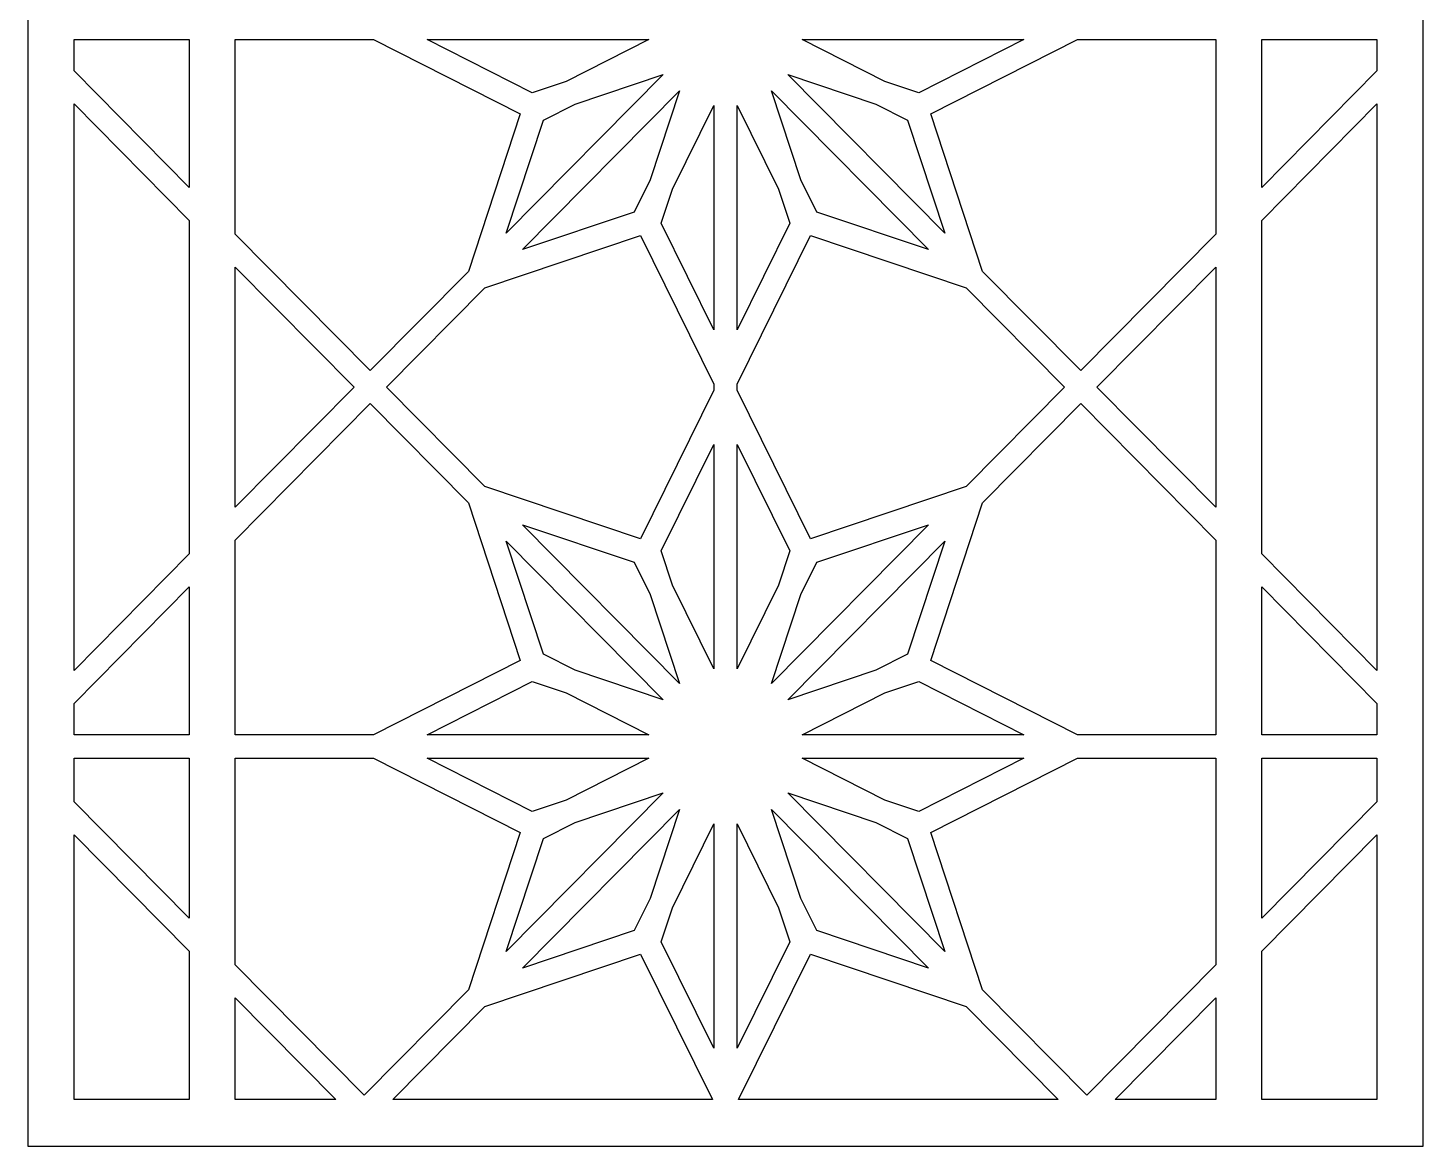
# Model space of a CAD drawing. Header units: centimetres. Extents: x -0.83 to 0.83, y -4.33 to 4.33.
# Drawn here: x -0.832 to 0.832, y -4.331 to -2.998 of the extents above; entities that cross this region are included whole.
import ezdxf

# ---------------------------------------------------------------- set-up
doc = ezdxf.new("R2010")
doc.units = ezdxf.units.CM
doc.header["$MEASUREMENT"] = 0
doc.layers.add('Layer 1', color=7, linetype='Continuous')

msp = doc.modelspace()

# ---------------------------------------------------------------- linework, layer by layer
at = {"layer": 'Layer 1', "color": 242}
for points, knots in [([(0.63958, -4.33143), (0.63958, -4.33143), (0.58457, -4.33143), (0.58457, -4.33143), (0.58457, -4.33143), (0.58457, -4.33143), (0.49069, -4.33143), (0.49069, -4.33143), (0.49069, -4.33143), (0.49069, -4.33143), (0.4518, -4.33143), (0.4518, -4.33143), (0.4518, -4.33143), (0.4518, -4.33143), (0.40987, -4.33143), (0.40987, -4.33143), (0.40987, -4.33143), (0.40987, -4.33143), (0.37097, -4.33143), (0.37097, -4.33143), (0.37097, -4.33143), (0.37097, -4.33143), (0.01375, -4.33143), (0.01375, -4.33143), (0.01375, -4.33143), (0.01375, -4.33143), (-0.01375, -4.33143), (-0.01375, -4.33143), (-0.01375, -4.33143), (-0.01375, -4.33143), (-0.37098, -4.33143), (-0.37098, -4.33143), (-0.37098, -4.33143), (-0.37098, -4.33143), (-0.40987, -4.33143), (-0.40987, -4.33143), (-0.40987, -4.33143), (-0.40987, -4.33143), (-0.4518, -4.33143), (-0.4518, -4.33143), (-0.4518, -4.33143), (-0.4518, -4.33143), (-0.4907, -4.33143), (-0.4907, -4.33143), (-0.4907, -4.33143), (-0.4907, -4.33143), (-0.58458, -4.33143), (-0.58458, -4.33143), (-0.58458, -4.33143), (-0.58458, -4.33143), (-0.63958, -4.33143), (-0.63958, -4.33143), (-0.63958, -4.33143), (-0.63958, -4.33143), (-0.83194, -4.33143), (-0.83194, -4.33143), (-0.83194, -4.33143), (-0.83194, -4.33143), (-0.83194, -3.90463), (-0.83194, -3.90463), (-0.83194, -3.90463), (-0.83194, -3.90463), (-0.83194, -3.8688), (-0.83194, -3.8688), (-0.83194, -3.8688), (-0.83194, -3.8688), (-0.83194, -3.8653), (-0.83194, -3.8653), (-0.83194, -3.8653), (-0.83194, -3.8653), (-0.83194, -3.85918), (-0.83194, -3.85918), (-0.83194, -3.85918), (-0.83194, -3.85918), (-0.83194, -3.84099), (-0.83194, -3.84099), (-0.83194, -3.84099), (-0.83194, -3.84099), (-0.83194, -3.81985), (-0.83194, -3.81985), (-0.83194, -3.81985), (-0.83194, -3.81985), (-0.83194, -3.03331), (-0.83194, -3.03331), (-0.83194, -3.03331), (-0.83194, -3.03331), (-0.83194, -3.01216), (-0.83194, -3.01216), (-0.83194, -3.01216), (-0.83194, -3.01216), (-0.83194, -3.00253), (-0.83194, -3.00253), (-0.83194, -3.00253), (-0.83194, -3.00253), (-0.83194, -2.99398), (-0.83194, -2.99398), (-0.83194, -2.99398), (-0.83194, -2.99398), (-0.83194, -2.98435), (-0.83194, -2.98435), (-0.83194, -2.98435), (-0.83194, -2.98435), (-0.83194, -2.9632), (-0.83194, -2.9632), (-0.83194, -2.9632), (-0.83194, -2.9632), (-0.83194, -2.17666), (-0.83194, -2.17666), (-0.83194, -2.17666), (-0.83194, -2.17666), (-0.83194, -2.15551), (-0.83194, -2.15551), (-0.83194, -2.15551), (-0.83194, -2.15551), (-0.83194, -2.14589), (-0.83194, -2.14589), (-0.83194, -2.14589), (-0.83194, -2.14589), (-0.83194, -2.13733), (-0.83194, -2.13733), (-0.83194, -2.13733), (-0.83194, -2.13733), (-0.83194, -2.1277), (-0.83194, -2.1277), (-0.83194, -2.1277), (-0.83194, -2.1277), (-0.83194, -2.10656), (-0.83194, -2.10656), (-0.83194, -2.10656), (-0.83194, -2.10656), (-0.83194, -1.32002), (-0.83194, -1.32002), (-0.83194, -1.32002), (-0.83194, -1.32002), (-0.83194, -1.29887), (-0.83194, -1.29887), (-0.83194, -1.29887), (-0.83194, -1.29887), (-0.83194, -1.28924), (-0.83194, -1.28924), (-0.83194, -1.28924), (-0.83194, -1.28924), (-0.83194, -1.28069), (-0.83194, -1.28069), (-0.83194, -1.28069), (-0.83194, -1.28069), (-0.83194, -1.27106), (-0.83194, -1.27106), (-0.83194, -1.27106), (-0.83194, -1.27106), (-0.83194, -1.24991), (-0.83194, -1.24991), (-0.83194, -1.24991), (-0.83194, -1.24991), (-0.83194, -0.46337), (-0.83194, -0.46337), (-0.83194, -0.46337), (-0.83194, -0.46337), (-0.83194, -0.44222), (-0.83194, -0.44222), (-0.83194, -0.44222), (-0.83194, -0.44222), (-0.83194, -0.4326), (-0.83194, -0.4326), (-0.83194, -0.4326), (-0.83194, -0.4326), (-0.83194, -0.42405), (-0.83194, -0.42405), (-0.83194, -0.42405), (-0.83194, -0.42405), (-0.83194, -0.41441), (-0.83194, -0.41441), (-0.83194, -0.41441), (-0.83194, -0.41441), (-0.83194, -0.39327), (-0.83194, -0.39327), (-0.83194, -0.39327), (-0.83194, -0.39327), (-0.83194, 0.39327), (-0.83194, 0.39327), (-0.83194, 0.39327), (-0.83194, 0.39327), (-0.83194, 0.41442), (-0.83194, 0.41442), (-0.83194, 0.41442), (-0.83194, 0.41442), (-0.83194, 0.42405), (-0.83194, 0.42405), (-0.83194, 0.42405), (-0.83194, 0.42405), (-0.83194, 0.4326), (-0.83194, 0.4326), (-0.83194, 0.4326), (-0.83194, 0.4326), (-0.83194, 0.44223), (-0.83194, 0.44223), (-0.83194, 0.44223), (-0.83194, 0.44223), (-0.83194, 0.46338), (-0.83194, 0.46338), (-0.83194, 0.46338), (-0.83194, 0.46338), (-0.83194, 1.24992), (-0.83194, 1.24992), (-0.83194, 1.24992), (-0.83194, 1.24992), (-0.83194, 1.27107), (-0.83194, 1.27107), (-0.83194, 1.27107), (-0.83194, 1.27107), (-0.83194, 1.2807), (-0.83194, 1.2807), (-0.83194, 1.2807), (-0.83194, 1.2807), (-0.83194, 1.28924), (-0.83194, 1.28924), (-0.83194, 1.28924), (-0.83194, 1.28924), (-0.83194, 1.29888), (-0.83194, 1.29888), (-0.83194, 1.29888), (-0.83194, 1.29888), (-0.83194, 1.32002), (-0.83194, 1.32002), (-0.83194, 1.32002), (-0.83194, 1.32002), (-0.83194, 2.10656), (-0.83194, 2.10656), (-0.83194, 2.10656), (-0.83194, 2.10656), (-0.83194, 2.12771), (-0.83194, 2.12771), (-0.83194, 2.12771), (-0.83194, 2.12771), (-0.83194, 2.13734), (-0.83194, 2.13734), (-0.83194, 2.13734), (-0.83194, 2.13734), (-0.83194, 2.14589), (-0.83194, 2.14589), (-0.83194, 2.14589), (-0.83194, 2.14589), (-0.83194, 2.15552), (-0.83194, 2.15552), (-0.83194, 2.15552), (-0.83194, 2.15552), (-0.83194, 2.17667), (-0.83194, 2.17667), (-0.83194, 2.17667), (-0.83194, 2.17667), (-0.83194, 2.96321), (-0.83194, 2.96321), (-0.83194, 2.96321), (-0.83194, 2.96321), (-0.83194, 2.98436), (-0.83194, 2.98436), (-0.83194, 2.98436), (-0.83194, 2.98436), (-0.83194, 2.99399), (-0.83194, 2.99399), (-0.83194, 2.99399), (-0.83194, 2.99399), (-0.83194, 3.00254), (-0.83194, 3.00254), (-0.83194, 3.00254), (-0.83194, 3.00254), (-0.83194, 3.01217), (-0.83194, 3.01217), (-0.83194, 3.01217), (-0.83194, 3.01217), (-0.83194, 3.03331), (-0.83194, 3.03331), (-0.83194, 3.03331), (-0.83194, 3.03331), (-0.83194, 3.81985), (-0.83194, 3.81985), (-0.83194, 3.81985), (-0.83194, 3.81985), (-0.83194, 3.841), (-0.83194, 3.841), (-0.83194, 3.841), (-0.83194, 3.841), (-0.83194, 3.84982), (-0.83194, 3.84982), (-0.83194, 3.84982), (-0.83194, 3.84982), (-0.83194, 3.85918), (-0.83194, 3.85918), (-0.83194, 3.85918), (-0.83194, 3.85918), (-0.83194, 3.86881), (-0.83194, 3.86881), (-0.83194, 3.86881), (-0.83194, 3.86881), (-0.83194, 3.88915), (-0.83194, 3.88915), (-0.83194, 3.88915), (-0.83194, 3.88915), (-0.83194, 4.33143), (-0.83194, 4.33143), (-0.83194, 4.33143), (-0.83194, 4.33143), (-0.63958, 4.33143), (-0.63958, 4.33143), (-0.63958, 4.33143), (-0.63958, 4.33143), (-0.58458, 4.33143), (-0.58458, 4.33143), (-0.58458, 4.33143), (-0.58458, 4.33143), (-0.4907, 4.33143), (-0.4907, 4.33143), (-0.4907, 4.33143), (-0.4907, 4.33143), (-0.4518, 4.33143), (-0.4518, 4.33143), (-0.4518, 4.33143), (-0.4518, 4.33143), (-0.39455, 4.33143), (-0.39455, 4.33143), (-0.39455, 4.33143), (-0.39455, 4.33143), (-0.35566, 4.33143), (-0.35566, 4.33143), (-0.35566, 4.33143), (-0.35566, 4.33143), (-0.01375, 4.33143), (-0.01375, 4.33143), (-0.01375, 4.33143), (-0.01375, 4.33143), (0.01375, 4.33143), (0.01375, 4.33143), (0.01375, 4.33143), (0.01375, 4.33143), (0.35566, 4.33143), (0.35566, 4.33143), (0.35566, 4.33143), (0.35566, 4.33143), (0.39455, 4.33143), (0.39455, 4.33143), (0.39455, 4.33143), (0.39455, 4.33143), (0.4518, 4.33143), (0.4518, 4.33143), (0.4518, 4.33143), (0.4518, 4.33143), (0.49069, 4.33143), (0.49069, 4.33143), (0.49069, 4.33143), (0.49069, 4.33143), (0.58457, 4.33143), (0.58457, 4.33143), (0.58457, 4.33143), (0.58457, 4.33143), (0.63958, 4.33143), (0.63958, 4.33143), (0.63958, 4.33143), (0.63958, 4.33143), (0.83194, 4.33143), (0.83194, 4.33143), (0.83194, 4.33143), (0.83194, 4.33143), (0.83194, 3.88915), (0.83194, 3.88915), (0.83194, 3.88915), (0.83194, 3.88915), (0.83194, 3.86881), (0.83194, 3.86881), (0.83194, 3.86881), (0.83194, 3.86881), (0.83194, 3.85918), (0.83194, 3.85918), (0.83194, 3.85918), (0.83194, 3.85918), (0.83194, 3.84982), (0.83194, 3.84982), (0.83194, 3.84982), (0.83194, 3.84982), (0.83194, 3.841), (0.83194, 3.841), (0.83194, 3.841), (0.83194, 3.841), (0.83194, 3.81985), (0.83194, 3.81985), (0.83194, 3.81985), (0.83194, 3.81985), (0.83194, 3.03331), (0.83194, 3.03331), (0.83194, 3.03331), (0.83194, 3.03331), (0.83194, 3.01217), (0.83194, 3.01217), (0.83194, 3.01217), (0.83194, 3.01217), (0.83194, 3.00254), (0.83194, 3.00254), (0.83194, 3.00254), (0.83194, 3.00254), (0.83194, 2.99398), (0.83194, 2.99398), (0.83194, 2.99398), (0.83194, 2.99398), (0.83194, 2.98436), (0.83194, 2.98436), (0.83194, 2.98436), (0.83194, 2.98436), (0.83194, 2.96321), (0.83194, 2.96321), (0.83194, 2.96321), (0.83194, 2.96321), (0.83194, 2.17667), (0.83194, 2.17667), (0.83194, 2.17667), (0.83194, 2.17667), (0.83194, 2.15552), (0.83194, 2.15552), (0.83194, 2.15552), (0.83194, 2.15552), (0.83194, 2.14589), (0.83194, 2.14589), (0.83194, 2.14589), (0.83194, 2.14589), (0.83194, 2.13734), (0.83194, 2.13734), (0.83194, 2.13734), (0.83194, 2.13734), (0.83194, 2.12771), (0.83194, 2.12771), (0.83194, 2.12771), (0.83194, 2.12771), (0.83194, 2.10656), (0.83194, 2.10656), (0.83194, 2.10656), (0.83194, 2.10656), (0.83194, 1.32002), (0.83194, 1.32002), (0.83194, 1.32002), (0.83194, 1.32002), (0.83194, 1.29888), (0.83194, 1.29888), (0.83194, 1.29888), (0.83194, 1.29888), (0.83194, 1.28924), (0.83194, 1.28924), (0.83194, 1.28924), (0.83194, 1.28924), (0.83194, 1.2807), (0.83194, 1.2807), (0.83194, 1.2807), (0.83194, 1.2807), (0.83194, 1.27107), (0.83194, 1.27107), (0.83194, 1.27107), (0.83194, 1.27107), (0.83194, 1.24992), (0.83194, 1.24992), (0.83194, 1.24992), (0.83194, 1.24992), (0.83194, 0.46338), (0.83194, 0.46338), (0.83194, 0.46338), (0.83194, 0.46338), (0.83194, 0.44223), (0.83194, 0.44223), (0.83194, 0.44223), (0.83194, 0.44223), (0.83194, 0.4326), (0.83194, 0.4326), (0.83194, 0.4326), (0.83194, 0.4326), (0.83194, 0.42405), (0.83194, 0.42405), (0.83194, 0.42405), (0.83194, 0.42405), (0.83194, 0.41442), (0.83194, 0.41442), (0.83194, 0.41442), (0.83194, 0.41442), (0.83194, 0.39327), (0.83194, 0.39327), (0.83194, 0.39327), (0.83194, 0.39327), (0.83194, -0.39326), (0.83194, -0.39326), (0.83194, -0.39326), (0.83194, -0.39326), (0.83194, -0.41441), (0.83194, -0.41441), (0.83194, -0.41441), (0.83194, -0.41441), (0.83194, -0.42405), (0.83194, -0.42405), (0.83194, -0.42405), (0.83194, -0.42405), (0.83194, -0.4326), (0.83194, -0.4326), (0.83194, -0.4326), (0.83194, -0.4326), (0.83194, -0.44222), (0.83194, -0.44222), (0.83194, -0.44222), (0.83194, -0.44222), (0.83194, -0.46337), (0.83194, -0.46337), (0.83194, -0.46337), (0.83194, -0.46337), (0.83194, -1.24991), (0.83194, -1.24991), (0.83194, -1.24991), (0.83194, -1.24991), (0.83194, -1.27106), (0.83194, -1.27106), (0.83194, -1.27106), (0.83194, -1.27106), (0.83194, -1.28069), (0.83194, -1.28069), (0.83194, -1.28069), (0.83194, -1.28069), (0.83194, -1.28924), (0.83194, -1.28924), (0.83194, -1.28924), (0.83194, -1.28924), (0.83194, -1.29887), (0.83194, -1.29887), (0.83194, -1.29887), (0.83194, -1.29887), (0.83194, -1.32002), (0.83194, -1.32002), (0.83194, -1.32002), (0.83194, -1.32002), (0.83194, -2.10656), (0.83194, -2.10656), (0.83194, -2.10656), (0.83194, -2.10656), (0.83194, -2.1277), (0.83194, -2.1277), (0.83194, -2.1277), (0.83194, -2.1277), (0.83194, -2.13734), (0.83194, -2.13734), (0.83194, -2.13734), (0.83194, -2.13734), (0.83194, -2.14589), (0.83194, -2.14589), (0.83194, -2.14589), (0.83194, -2.14589), (0.83194, -2.15551), (0.83194, -2.15551), (0.83194, -2.15551), (0.83194, -2.15551), (0.83194, -2.17666), (0.83194, -2.17666), (0.83194, -2.17666), (0.83194, -2.17666), (0.83194, -2.9632), (0.83194, -2.9632), (0.83194, -2.9632), (0.83194, -2.9632), (0.83194, -2.98435), (0.83194, -2.98435), (0.83194, -2.98435), (0.83194, -2.98435), (0.83194, -2.99398), (0.83194, -2.99398), (0.83194, -2.99398), (0.83194, -2.99398), (0.83194, -3.00253), (0.83194, -3.00253), (0.83194, -3.00253), (0.83194, -3.00253), (0.83194, -3.01216), (0.83194, -3.01216), (0.83194, -3.01216), (0.83194, -3.01216), (0.83194, -3.03331), (0.83194, -3.03331), (0.83194, -3.03331), (0.83194, -3.03331), (0.83194, -3.81985), (0.83194, -3.81985), (0.83194, -3.81985), (0.83194, -3.81985), (0.83194, -3.84099), (0.83194, -3.84099), (0.83194, -3.84099), (0.83194, -3.84099), (0.83194, -3.85918), (0.83194, -3.85918), (0.83194, -3.85918), (0.83194, -3.85918), (0.83194, -3.8653), (0.83194, -3.8653), (0.83194, -3.8653), (0.83194, -3.8653), (0.83194, -3.8688), (0.83194, -3.8688), (0.83194, -3.8688), (0.83194, -3.8688), (0.83194, -3.90463), (0.83194, -3.90463), (0.83194, -3.90463), (0.83194, -3.90463), (0.83194, -4.33143), (0.83194, -4.33143), (0.83194, -4.33143), (0.83194, -4.33143), (0.63958, -4.33143), (0.63958, -4.33143)], [0, 0, 0, 0, 0.0065359, 0.0065359, 0.0065359, 0.0065359, 0.0130719, 0.0130719, 0.0130719, 0.0130719, 0.0196078, 0.0196078, 0.0196078, 0.0196078, 0.0261438, 0.0261438, 0.0261438, 0.0261438, 0.0326797, 0.0326797, 0.0326797, 0.0326797, 0.0392157, 0.0392157, 0.0392157, 0.0392157, 0.0457516, 0.0457516, 0.0457516, 0.0457516, 0.0522876, 0.0522876, 0.0522876, 0.0522876, 0.0588235, 0.0588235, 0.0588235, 0.0588235, 0.0653595, 0.0653595, 0.0653595, 0.0653595, 0.0718954, 0.0718954, 0.0718954, 0.0718954, 0.0784314, 0.0784314, 0.0784314, 0.0784314, 0.0849673, 0.0849673, 0.0849673, 0.0849673, 0.0915033, 0.0915033, 0.0915033, 0.0915033, 0.0980392, 0.0980392, 0.0980392, 0.0980392, 0.1045752, 0.1045752, 0.1045752, 0.1045752, 0.1111111, 0.1111111, 0.1111111, 0.1111111, 0.1176471, 0.1176471, 0.1176471, 0.1176471, 0.124183, 0.124183, 0.124183, 0.124183, 0.130719, 0.130719, 0.130719, 0.130719, 0.1372549, 0.1372549, 0.1372549, 0.1372549, 0.1437908, 0.1437908, 0.1437908, 0.1437908, 0.1503268, 0.1503268, 0.1503268, 0.1503268, 0.1568627, 0.1568627, 0.1568627, 0.1568627, 0.1633987, 0.1633987, 0.1633987, 0.1633987, 0.1699346, 0.1699346, 0.1699346, 0.1699346, 0.1764706, 0.1764706, 0.1764706, 0.1764706, 0.1830065, 0.1830065, 0.1830065, 0.1830065, 0.1895425, 0.1895425, 0.1895425, 0.1895425, 0.1960784, 0.1960784, 0.1960784, 0.1960784, 0.2026144, 0.2026144, 0.2026144, 0.2026144, 0.2091503, 0.2091503, 0.2091503, 0.2091503, 0.2156863, 0.2156863, 0.2156863, 0.2156863, 0.2222222, 0.2222222, 0.2222222, 0.2222222, 0.2287582, 0.2287582, 0.2287582, 0.2287582, 0.2352941, 0.2352941, 0.2352941, 0.2352941, 0.2418301, 0.2418301, 0.2418301, 0.2418301, 0.248366, 0.248366, 0.248366, 0.248366, 0.254902, 0.254902, 0.254902, 0.254902, 0.2614379, 0.2614379, 0.2614379, 0.2614379, 0.2679739, 0.2679739, 0.2679739, 0.2679739, 0.2745098, 0.2745098, 0.2745098, 0.2745098, 0.2810458, 0.2810458, 0.2810458, 0.2810458, 0.2875817, 0.2875817, 0.2875817, 0.2875817, 0.2941176, 0.2941176, 0.2941176, 0.2941176, 0.3006536, 0.3006536, 0.3006536, 0.3006536, 0.3071895, 0.3071895, 0.3071895, 0.3071895, 0.3137255, 0.3137255, 0.3137255, 0.3137255, 0.3202614, 0.3202614, 0.3202614, 0.3202614, 0.3267974, 0.3267974, 0.3267974, 0.3267974, 0.3333333, 0.3333333, 0.3333333, 0.3333333, 0.3398693, 0.3398693, 0.3398693, 0.3398693, 0.3464052, 0.3464052, 0.3464052, 0.3464052, 0.3529412, 0.3529412, 0.3529412, 0.3529412, 0.3594771, 0.3594771, 0.3594771, 0.3594771, 0.3660131, 0.3660131, 0.3660131, 0.3660131, 0.372549, 0.372549, 0.372549, 0.372549, 0.379085, 0.379085, 0.379085, 0.379085, 0.3856209, 0.3856209, 0.3856209, 0.3856209, 0.3921569, 0.3921569, 0.3921569, 0.3921569, 0.3986928, 0.3986928, 0.3986928, 0.3986928, 0.4052288, 0.4052288, 0.4052288, 0.4052288, 0.4117647, 0.4117647, 0.4117647, 0.4117647, 0.4183007, 0.4183007, 0.4183007, 0.4183007, 0.4248366, 0.4248366, 0.4248366, 0.4248366, 0.4313725, 0.4313725, 0.4313725, 0.4313725, 0.4379085, 0.4379085, 0.4379085, 0.4379085, 0.4444444, 0.4444444, 0.4444444, 0.4444444, 0.4509804, 0.4509804, 0.4509804, 0.4509804, 0.4575163, 0.4575163, 0.4575163, 0.4575163, 0.4640523, 0.4640523, 0.4640523, 0.4640523, 0.4705882, 0.4705882, 0.4705882, 0.4705882, 0.4771242, 0.4771242, 0.4771242, 0.4771242, 0.4836601, 0.4836601, 0.4836601, 0.4836601, 0.4901961, 0.4901961, 0.4901961, 0.4901961, 0.496732, 0.496732, 0.496732, 0.496732, 0.503268, 0.503268, 0.503268, 0.503268, 0.5098039, 0.5098039, 0.5098039, 0.5098039, 0.5163399, 0.5163399, 0.5163399, 0.5163399, 0.5228758, 0.5228758, 0.5228758, 0.5228758, 0.5294118, 0.5294118, 0.5294118, 0.5294118, 0.5359477, 0.5359477, 0.5359477, 0.5359477, 0.5424837, 0.5424837, 0.5424837, 0.5424837, 0.5490196, 0.5490196, 0.5490196, 0.5490196, 0.5555556, 0.5555556, 0.5555556, 0.5555556, 0.5620915, 0.5620915, 0.5620915, 0.5620915, 0.5686275, 0.5686275, 0.5686275, 0.5686275, 0.5751634, 0.5751634, 0.5751634, 0.5751634, 0.5816993, 0.5816993, 0.5816993, 0.5816993, 0.5882353, 0.5882353, 0.5882353, 0.5882353, 0.5947712, 0.5947712, 0.5947712, 0.5947712, 0.6013072, 0.6013072, 0.6013072, 0.6013072, 0.6078431, 0.6078431, 0.6078431, 0.6078431, 0.6143791, 0.6143791, 0.6143791, 0.6143791, 0.620915, 0.620915, 0.620915, 0.620915, 0.627451, 0.627451, 0.627451, 0.627451, 0.6339869, 0.6339869, 0.6339869, 0.6339869, 0.6405229, 0.6405229, 0.6405229, 0.6405229, 0.6470588, 0.6470588, 0.6470588, 0.6470588, 0.6535948, 0.6535948, 0.6535948, 0.6535948, 0.6601307, 0.6601307, 0.6601307, 0.6601307, 0.6666667, 0.6666667, 0.6666667, 0.6666667, 0.6732026, 0.6732026, 0.6732026, 0.6732026, 0.6797386, 0.6797386, 0.6797386, 0.6797386, 0.6862745, 0.6862745, 0.6862745, 0.6862745, 0.6928105, 0.6928105, 0.6928105, 0.6928105, 0.6993464, 0.6993464, 0.6993464, 0.6993464, 0.7058824, 0.7058824, 0.7058824, 0.7058824, 0.7124183, 0.7124183, 0.7124183, 0.7124183, 0.7189542, 0.7189542, 0.7189542, 0.7189542, 0.7254902, 0.7254902, 0.7254902, 0.7254902, 0.7320261, 0.7320261, 0.7320261, 0.7320261, 0.7385621, 0.7385621, 0.7385621, 0.7385621, 0.745098, 0.745098, 0.745098, 0.745098, 0.751634, 0.751634, 0.751634, 0.751634, 0.7581699, 0.7581699, 0.7581699, 0.7581699, 0.7647059, 0.7647059, 0.7647059, 0.7647059, 0.7712418, 0.7712418, 0.7712418, 0.7712418, 0.7777778, 0.7777778, 0.7777778, 0.7777778, 0.7843137, 0.7843137, 0.7843137, 0.7843137, 0.7908497, 0.7908497, 0.7908497, 0.7908497, 0.7973856, 0.7973856, 0.7973856, 0.7973856, 0.8039216, 0.8039216, 0.8039216, 0.8039216, 0.8104575, 0.8104575, 0.8104575, 0.8104575, 0.8169935, 0.8169935, 0.8169935, 0.8169935, 0.8235294, 0.8235294, 0.8235294, 0.8235294, 0.8300654, 0.8300654, 0.8300654, 0.8300654, 0.8366013, 0.8366013, 0.8366013, 0.8366013, 0.8431373, 0.8431373, 0.8431373, 0.8431373, 0.8496732, 0.8496732, 0.8496732, 0.8496732, 0.8562092, 0.8562092, 0.8562092, 0.8562092, 0.8627451, 0.8627451, 0.8627451, 0.8627451, 0.869281, 0.869281, 0.869281, 0.869281, 0.875817, 0.875817, 0.875817, 0.875817, 0.8823529, 0.8823529, 0.8823529, 0.8823529, 0.8888889, 0.8888889, 0.8888889, 0.8888889, 0.8954248, 0.8954248, 0.8954248, 0.8954248, 0.9019608, 0.9019608, 0.9019608, 0.9019608, 0.9084967, 0.9084967, 0.9084967, 0.9084967, 0.9150327, 0.9150327, 0.9150327, 0.9150327, 0.9215686, 0.9215686, 0.9215686, 0.9215686, 0.9281046, 0.9281046, 0.9281046, 0.9281046, 0.9346405, 0.9346405, 0.9346405, 0.9346405, 0.9411765, 0.9411765, 0.9411765, 0.9411765, 0.9477124, 0.9477124, 0.9477124, 0.9477124, 0.9542484, 0.9542484, 0.9542484, 0.9542484, 0.9607843, 0.9607843, 0.9607843, 0.9607843, 0.9673203, 0.9673203, 0.9673203, 0.9673203, 0.9738562, 0.9738562, 0.9738562, 0.9738562, 0.9803922, 0.9803922, 0.9803922, 0.9803922, 0.9869281, 0.9869281, 0.9869281, 0.9869281, 1, 1, 1, 1]), ([(-0.63958, -3.01216), (-0.63958, -3.01216), (-0.77694, -3.01216), (-0.77694, -3.01216), (-0.77694, -3.01216), (-0.77694, -3.01216), (-0.77694, -3.0496), (-0.77694, -3.0496), (-0.77694, -3.0496), (-0.77694, -3.0496), (-0.63958, -3.18849), (-0.63958, -3.18849), (-0.63958, -3.18849), (-0.63958, -3.18849), (-0.63958, -3.01216), (-0.63958, -3.01216)], [0, 0, 0, 0, 0.2, 0.2, 0.2, 0.2, 0.4, 0.4, 0.4, 0.4, 0.6, 0.6, 0.6, 0.6, 1, 1, 1, 1]), ([(-0.42358, -3.40691), (-0.42358, -3.40691), (-0.30661, -3.28864), (-0.30661, -3.28864), (-0.30661, -3.28864), (-0.30661, -3.28864), (-0.24483, -3.1008), (-0.24483, -3.1008), (-0.24483, -3.1008), (-0.24483, -3.1008), (-0.41986, -3.01216), (-0.41986, -3.01216), (-0.41986, -3.01216), (-0.41986, -3.01216), (-0.58458, -3.01216), (-0.58458, -3.01216), (-0.58458, -3.01216), (-0.58458, -3.01216), (-0.58458, -3.24411), (-0.58458, -3.24411), (-0.58458, -3.24411), (-0.58458, -3.24411), (-0.42358, -3.40691), (-0.42358, -3.40691)], [0, 0, 0, 0, 0.1428571, 0.1428571, 0.1428571, 0.1428571, 0.2857143, 0.2857143, 0.2857143, 0.2857143, 0.4285714, 0.4285714, 0.4285714, 0.4285714, 0.5714286, 0.5714286, 0.5714286, 0.5714286, 0.7142857, 0.7142857, 0.7142857, 0.7142857, 1, 1, 1, 1]), ([(-0.09137, -3.01216), (-0.09137, -3.01216), (-0.35595, -3.01216), (-0.35595, -3.01216), (-0.35595, -3.01216), (-0.35595, -3.01216), (-0.23041, -3.07574), (-0.23041, -3.07574), (-0.23041, -3.07574), (-0.23041, -3.07574), (-0.19021, -3.06222), (-0.19021, -3.06222), (-0.19021, -3.06222), (-0.19021, -3.06222), (-0.09137, -3.01216), (-0.09137, -3.01216)], [0, 0, 0, 0, 0.2, 0.2, 0.2, 0.2, 0.4, 0.4, 0.4, 0.4, 0.6, 0.6, 0.6, 0.6, 1, 1, 1, 1]), ([(0.35595, -3.01216), (0.35595, -3.01216), (0.09137, -3.01216), (0.09137, -3.01216), (0.09137, -3.01216), (0.09137, -3.01216), (0.19021, -3.06222), (0.19021, -3.06222), (0.19021, -3.06222), (0.19021, -3.06222), (0.23041, -3.07574), (0.23041, -3.07574), (0.23041, -3.07574), (0.23041, -3.07574), (0.35595, -3.01216), (0.35595, -3.01216)], [0, 0, 0, 0, 0.2, 0.2, 0.2, 0.2, 0.4, 0.4, 0.4, 0.4, 0.6, 0.6, 0.6, 0.6, 1, 1, 1, 1]), ([(0.58457, -3.01216), (0.58457, -3.01216), (0.41986, -3.01216), (0.41986, -3.01216), (0.41986, -3.01216), (0.41986, -3.01216), (0.24484, -3.10081), (0.24484, -3.10081), (0.24484, -3.10081), (0.24484, -3.10081), (0.30661, -3.28864), (0.30661, -3.28864), (0.30661, -3.28864), (0.30661, -3.28864), (0.42358, -3.40691), (0.42358, -3.40691), (0.42358, -3.40691), (0.42358, -3.40691), (0.58457, -3.24412), (0.58457, -3.24412), (0.58457, -3.24412), (0.58457, -3.24412), (0.58457, -3.01216), (0.58457, -3.01216)], [0, 0, 0, 0, 0.1428571, 0.1428571, 0.1428571, 0.1428571, 0.2857143, 0.2857143, 0.2857143, 0.2857143, 0.4285714, 0.4285714, 0.4285714, 0.4285714, 0.5714286, 0.5714286, 0.5714286, 0.5714286, 0.7142857, 0.7142857, 0.7142857, 0.7142857, 1, 1, 1, 1]), ([(0.63958, -3.01216), (0.63958, -3.01216), (0.63958, -3.18849), (0.63958, -3.18849), (0.63958, -3.18849), (0.63958, -3.18849), (0.77694, -3.0496), (0.77694, -3.0496), (0.77694, -3.0496), (0.77694, -3.0496), (0.77694, -3.01216), (0.77694, -3.01216), (0.77694, -3.01216), (0.77694, -3.01216), (0.63958, -3.01216), (0.63958, -3.01216)], [0, 0, 0, 0, 0.2, 0.2, 0.2, 0.2, 0.4, 0.4, 0.4, 0.4, 0.6, 0.6, 0.6, 0.6, 1, 1, 1, 1]), ([(-0.26143, -3.24294), (-0.26143, -3.24294), (-0.07432, -3.05374), (-0.07432, -3.05374), (-0.07432, -3.05374), (-0.07432, -3.05374), (-0.17923, -3.08902), (-0.17923, -3.08902), (-0.17923, -3.08902), (-0.17923, -3.08902), (-0.21711, -3.10821), (-0.21711, -3.10821), (-0.21711, -3.10821), (-0.21711, -3.10821), (-0.26143, -3.24294), (-0.26143, -3.24294)], [0, 0, 0, 0, 0.2, 0.2, 0.2, 0.2, 0.4, 0.4, 0.4, 0.4, 0.6, 0.6, 0.6, 0.6, 1, 1, 1, 1]), ([(0.07432, -3.05374), (0.07432, -3.05374), (0.26143, -3.24294), (0.26143, -3.24294), (0.26143, -3.24294), (0.26143, -3.24294), (0.21711, -3.10821), (0.21711, -3.10821), (0.21711, -3.10821), (0.21711, -3.10821), (0.17923, -3.08903), (0.17923, -3.08903), (0.17923, -3.08903), (0.17923, -3.08903), (0.07432, -3.05374), (0.07432, -3.05374)], [0, 0, 0, 0, 0.2, 0.2, 0.2, 0.2, 0.4, 0.4, 0.4, 0.4, 0.6, 0.6, 0.6, 0.6, 1, 1, 1, 1]), ([(-0.05488, -3.07341), (-0.05488, -3.07341), (-0.24197, -3.2626), (-0.24197, -3.2626), (-0.24197, -3.2626), (-0.24197, -3.2626), (-0.10874, -3.2178), (-0.10874, -3.2178), (-0.10874, -3.2178), (-0.10874, -3.2178), (-0.08977, -3.17949), (-0.08977, -3.17949), (-0.08977, -3.17949), (-0.08977, -3.17949), (-0.05488, -3.07341), (-0.05488, -3.07341)], [0, 0, 0, 0, 0.2, 0.2, 0.2, 0.2, 0.4, 0.4, 0.4, 0.4, 0.6, 0.6, 0.6, 0.6, 1, 1, 1, 1]), ([(0.24197, -3.2626), (0.24197, -3.2626), (0.05488, -3.07341), (0.05488, -3.07341), (0.05488, -3.07341), (0.05488, -3.07341), (0.08977, -3.17949), (0.08977, -3.17949), (0.08977, -3.17949), (0.08977, -3.17949), (0.10874, -3.2178), (0.10874, -3.2178), (0.10874, -3.2178), (0.10874, -3.2178), (0.24197, -3.2626), (0.24197, -3.2626)], [0, 0, 0, 0, 0.2, 0.2, 0.2, 0.2, 0.4, 0.4, 0.4, 0.4, 0.6, 0.6, 0.6, 0.6, 1, 1, 1, 1]), ([(-0.77694, -3.76423), (-0.77694, -3.76423), (-0.63958, -3.62534), (-0.63958, -3.62534), (-0.63958, -3.62534), (-0.63958, -3.62534), (-0.63958, -3.22782), (-0.63958, -3.22782), (-0.63958, -3.22782), (-0.63958, -3.22782), (-0.77694, -3.08893), (-0.77694, -3.08893), (-0.77694, -3.08893), (-0.77694, -3.08893), (-0.77694, -3.76423), (-0.77694, -3.76423), (-0.77694, -3.76423), (-0.77694, -3.76423), (-0.77694, -3.76423), (-0.77694, -3.76423)], [0, 0, 0, 0, 0.1666667, 0.1666667, 0.1666667, 0.1666667, 0.3333333, 0.3333333, 0.3333333, 0.3333333, 0.5, 0.5, 0.5, 0.5, 0.6666667, 0.6666667, 0.6666667, 0.6666667, 1, 1, 1, 1]), ([(-0.01375, -3.3582), (-0.01375, -3.3582), (-0.01375, -3.33571), (-0.01375, -3.33571), (-0.01375, -3.33571), (-0.01375, -3.33571), (-0.01375, -3.09063), (-0.01375, -3.09063), (-0.01375, -3.09063), (-0.01375, -3.09063), (-0.06326, -3.19059), (-0.06326, -3.19059), (-0.06326, -3.19059), (-0.06326, -3.19059), (-0.07663, -3.23125), (-0.07663, -3.23125), (-0.07663, -3.23125), (-0.07663, -3.23125), (-0.01375, -3.3582), (-0.01375, -3.3582)], [0, 0, 0, 0, 0.1666667, 0.1666667, 0.1666667, 0.1666667, 0.3333333, 0.3333333, 0.3333333, 0.3333333, 0.5, 0.5, 0.5, 0.5, 0.6666667, 0.6666667, 0.6666667, 0.6666667, 1, 1, 1, 1]), ([(0.01375, -3.09063), (0.01375, -3.09063), (0.01375, -3.33571), (0.01375, -3.33571), (0.01375, -3.33571), (0.01375, -3.33571), (0.01375, -3.3582), (0.01375, -3.3582), (0.01375, -3.3582), (0.01375, -3.3582), (0.07663, -3.23125), (0.07663, -3.23125), (0.07663, -3.23125), (0.07663, -3.23125), (0.06326, -3.1906), (0.06326, -3.1906), (0.06326, -3.1906), (0.06326, -3.1906), (0.01375, -3.09063), (0.01375, -3.09063)], [0, 0, 0, 0, 0.1666667, 0.1666667, 0.1666667, 0.1666667, 0.3333333, 0.3333333, 0.3333333, 0.3333333, 0.5, 0.5, 0.5, 0.5, 0.6666667, 0.6666667, 0.6666667, 0.6666667, 1, 1, 1, 1]), ([(0.63958, -3.22782), (0.63958, -3.22782), (0.63958, -3.62533), (0.63958, -3.62533), (0.63958, -3.62533), (0.63958, -3.62533), (0.77694, -3.76423), (0.77694, -3.76423), (0.77694, -3.76423), (0.77694, -3.76423), (0.77694, -3.08893), (0.77694, -3.08893), (0.77694, -3.08893), (0.77694, -3.08893), (0.63958, -3.22782), (0.63958, -3.22782)], [0, 0, 0, 0, 0.2, 0.2, 0.2, 0.2, 0.4, 0.4, 0.4, 0.4, 0.6, 0.6, 0.6, 0.6, 1, 1, 1, 1]), ([(-0.01375, -3.43033), (-0.01375, -3.43033), (-0.01375, -3.42282), (-0.01375, -3.42282), (-0.01375, -3.42282), (-0.01375, -3.42282), (-0.10142, -3.24583), (-0.10142, -3.24583), (-0.10142, -3.24583), (-0.10142, -3.24583), (-0.28716, -3.30829), (-0.28716, -3.30829), (-0.28716, -3.30829), (-0.28716, -3.30829), (-0.40413, -3.42658), (-0.40413, -3.42658), (-0.40413, -3.42658), (-0.40413, -3.42658), (-0.28718, -3.54484), (-0.28718, -3.54484), (-0.28718, -3.54484), (-0.28718, -3.54484), (-0.10142, -3.60732), (-0.10142, -3.60732), (-0.10142, -3.60732), (-0.10142, -3.60732), (-0.01375, -3.43033), (-0.01375, -3.43033)], [0, 0, 0, 0, 0.125, 0.125, 0.125, 0.125, 0.25, 0.25, 0.25, 0.25, 0.375, 0.375, 0.375, 0.375, 0.5, 0.5, 0.5, 0.5, 0.625, 0.625, 0.625, 0.625, 0.75, 0.75, 0.75, 0.75, 1, 1, 1, 1]), ([(0.40413, -3.42658), (0.40413, -3.42658), (0.28716, -3.30829), (0.28716, -3.30829), (0.28716, -3.30829), (0.28716, -3.30829), (0.10141, -3.24583), (0.10141, -3.24583), (0.10141, -3.24583), (0.10141, -3.24583), (0.01375, -3.42282), (0.01375, -3.42282), (0.01375, -3.42282), (0.01375, -3.42282), (0.01375, -3.43033), (0.01375, -3.43033), (0.01375, -3.43033), (0.01375, -3.43033), (0.10141, -3.60732), (0.10141, -3.60732), (0.10141, -3.60732), (0.10141, -3.60732), (0.28718, -3.54484), (0.28718, -3.54484), (0.28718, -3.54484), (0.28718, -3.54484), (0.40413, -3.42658), (0.40413, -3.42658)], [0, 0, 0, 0, 0.125, 0.125, 0.125, 0.125, 0.25, 0.25, 0.25, 0.25, 0.375, 0.375, 0.375, 0.375, 0.5, 0.5, 0.5, 0.5, 0.625, 0.625, 0.625, 0.625, 0.75, 0.75, 0.75, 0.75, 1, 1, 1, 1]), ([(-0.58458, -3.56972), (-0.58458, -3.56972), (-0.44302, -3.42658), (-0.44302, -3.42658), (-0.44302, -3.42658), (-0.44302, -3.42658), (-0.58458, -3.28344), (-0.58458, -3.28344), (-0.58458, -3.28344), (-0.58458, -3.28344), (-0.58458, -3.56972), (-0.58458, -3.56972)], [0, 0, 0, 0, 0.25, 0.25, 0.25, 0.25, 0.5, 0.5, 0.5, 0.5, 1, 1, 1, 1]), ([(0.58457, -3.28344), (0.58457, -3.28344), (0.44303, -3.42658), (0.44303, -3.42658), (0.44303, -3.42658), (0.44303, -3.42658), (0.58457, -3.56971), (0.58457, -3.56971), (0.58457, -3.56971), (0.58457, -3.56971), (0.58457, -3.28344), (0.58457, -3.28344)], [0, 0, 0, 0, 0.25, 0.25, 0.25, 0.25, 0.5, 0.5, 0.5, 0.5, 1, 1, 1, 1]), ([(-0.42358, -3.44624), (-0.42358, -3.44624), (-0.58458, -3.60904), (-0.58458, -3.60904), (-0.58458, -3.60904), (-0.58458, -3.60904), (-0.58458, -3.84099), (-0.58458, -3.84099), (-0.58458, -3.84099), (-0.58458, -3.84099), (-0.41987, -3.84099), (-0.41987, -3.84099), (-0.41987, -3.84099), (-0.41987, -3.84099), (-0.24483, -3.75235), (-0.24483, -3.75235), (-0.24483, -3.75235), (-0.24483, -3.75235), (-0.30661, -3.56453), (-0.30661, -3.56453), (-0.30661, -3.56453), (-0.30661, -3.56453), (-0.42358, -3.44624), (-0.42358, -3.44624)], [0, 0, 0, 0, 0.1428571, 0.1428571, 0.1428571, 0.1428571, 0.2857143, 0.2857143, 0.2857143, 0.2857143, 0.4285714, 0.4285714, 0.4285714, 0.4285714, 0.5714286, 0.5714286, 0.5714286, 0.5714286, 0.7142857, 0.7142857, 0.7142857, 0.7142857, 1, 1, 1, 1]), ([(0.58457, -3.60904), (0.58457, -3.60904), (0.42358, -3.44624), (0.42358, -3.44624), (0.42358, -3.44624), (0.42358, -3.44624), (0.30661, -3.56452), (0.30661, -3.56452), (0.30661, -3.56452), (0.30661, -3.56452), (0.24484, -3.75234), (0.24484, -3.75234), (0.24484, -3.75234), (0.24484, -3.75234), (0.41988, -3.84099), (0.41988, -3.84099), (0.41988, -3.84099), (0.41988, -3.84099), (0.58457, -3.84099), (0.58457, -3.84099), (0.58457, -3.84099), (0.58457, -3.84099), (0.58457, -3.60904), (0.58457, -3.60904)], [0, 0, 0, 0, 0.1428571, 0.1428571, 0.1428571, 0.1428571, 0.2857143, 0.2857143, 0.2857143, 0.2857143, 0.4285714, 0.4285714, 0.4285714, 0.4285714, 0.5714286, 0.5714286, 0.5714286, 0.5714286, 0.7142857, 0.7142857, 0.7142857, 0.7142857, 1, 1, 1, 1]), ([(-0.01375, -3.76251), (-0.01375, -3.76251), (-0.01375, -3.53212), (-0.01375, -3.53212), (-0.01375, -3.53212), (-0.01375, -3.53212), (-0.01375, -3.49495), (-0.01375, -3.49495), (-0.01375, -3.49495), (-0.01375, -3.49495), (-0.07663, -3.6219), (-0.07663, -3.6219), (-0.07663, -3.6219), (-0.07663, -3.6219), (-0.06326, -3.66256), (-0.06326, -3.66256), (-0.06326, -3.66256), (-0.06326, -3.66256), (-0.01375, -3.76251), (-0.01375, -3.76251)], [0, 0, 0, 0, 0.1666667, 0.1666667, 0.1666667, 0.1666667, 0.3333333, 0.3333333, 0.3333333, 0.3333333, 0.5, 0.5, 0.5, 0.5, 0.6666667, 0.6666667, 0.6666667, 0.6666667, 1, 1, 1, 1]), ([(0.01375, -3.49495), (0.01375, -3.49495), (0.01375, -3.53212), (0.01375, -3.53212), (0.01375, -3.53212), (0.01375, -3.53212), (0.01375, -3.76251), (0.01375, -3.76251), (0.01375, -3.76251), (0.01375, -3.76251), (0.06326, -3.66256), (0.06326, -3.66256), (0.06326, -3.66256), (0.06326, -3.66256), (0.07663, -3.6219), (0.07663, -3.6219), (0.07663, -3.6219), (0.07663, -3.6219), (0.01375, -3.49495), (0.01375, -3.49495)], [0, 0, 0, 0, 0.1666667, 0.1666667, 0.1666667, 0.1666667, 0.3333333, 0.3333333, 0.3333333, 0.3333333, 0.5, 0.5, 0.5, 0.5, 0.6666667, 0.6666667, 0.6666667, 0.6666667, 1, 1, 1, 1]), ([(-0.24199, -3.59054), (-0.24199, -3.59054), (-0.05487, -3.77975), (-0.05487, -3.77975), (-0.05487, -3.77975), (-0.05487, -3.77975), (-0.08977, -3.67365), (-0.08977, -3.67365), (-0.08977, -3.67365), (-0.08977, -3.67365), (-0.10874, -3.63535), (-0.10874, -3.63535), (-0.10874, -3.63535), (-0.10874, -3.63535), (-0.24199, -3.59054), (-0.24199, -3.59054)], [0, 0, 0, 0, 0.2, 0.2, 0.2, 0.2, 0.4, 0.4, 0.4, 0.4, 0.6, 0.6, 0.6, 0.6, 1, 1, 1, 1]), ([(0.05488, -3.77975), (0.05488, -3.77975), (0.24199, -3.59054), (0.24199, -3.59054), (0.24199, -3.59054), (0.24199, -3.59054), (0.10874, -3.63535), (0.10874, -3.63535), (0.10874, -3.63535), (0.10874, -3.63535), (0.08977, -3.67366), (0.08977, -3.67366), (0.08977, -3.67366), (0.08977, -3.67366), (0.05488, -3.77975), (0.05488, -3.77975)], [0, 0, 0, 0, 0.2, 0.2, 0.2, 0.2, 0.4, 0.4, 0.4, 0.4, 0.6, 0.6, 0.6, 0.6, 1, 1, 1, 1]), ([(-0.07433, -3.7994), (-0.07433, -3.7994), (-0.26142, -3.61022), (-0.26142, -3.61022), (-0.26142, -3.61022), (-0.26142, -3.61022), (-0.21711, -3.74494), (-0.21711, -3.74494), (-0.21711, -3.74494), (-0.21711, -3.74494), (-0.17923, -3.76412), (-0.17923, -3.76412), (-0.17923, -3.76412), (-0.17923, -3.76412), (-0.07433, -3.7994), (-0.07433, -3.7994)], [0, 0, 0, 0, 0.2, 0.2, 0.2, 0.2, 0.4, 0.4, 0.4, 0.4, 0.6, 0.6, 0.6, 0.6, 1, 1, 1, 1]), ([(0.26142, -3.61021), (0.26142, -3.61021), (0.07433, -3.7994), (0.07433, -3.7994), (0.07433, -3.7994), (0.07433, -3.7994), (0.17923, -3.76412), (0.17923, -3.76412), (0.17923, -3.76412), (0.17923, -3.76412), (0.21711, -3.74494), (0.21711, -3.74494), (0.21711, -3.74494), (0.21711, -3.74494), (0.26142, -3.61021), (0.26142, -3.61021)], [0, 0, 0, 0, 0.2, 0.2, 0.2, 0.2, 0.4, 0.4, 0.4, 0.4, 0.6, 0.6, 0.6, 0.6, 1, 1, 1, 1]), ([(-0.63958, -3.66466), (-0.63958, -3.66466), (-0.77694, -3.80356), (-0.77694, -3.80356), (-0.77694, -3.80356), (-0.77694, -3.80356), (-0.77694, -3.84099), (-0.77694, -3.84099), (-0.77694, -3.84099), (-0.77694, -3.84099), (-0.63958, -3.84099), (-0.63958, -3.84099), (-0.63958, -3.84099), (-0.63958, -3.84099), (-0.63958, -3.66466), (-0.63958, -3.66466)], [0, 0, 0, 0, 0.2, 0.2, 0.2, 0.2, 0.4, 0.4, 0.4, 0.4, 0.6, 0.6, 0.6, 0.6, 1, 1, 1, 1]), ([(0.63958, -3.66466), (0.63958, -3.66466), (0.63958, -3.84099), (0.63958, -3.84099), (0.63958, -3.84099), (0.63958, -3.84099), (0.77694, -3.84099), (0.77694, -3.84099), (0.77694, -3.84099), (0.77694, -3.84099), (0.77694, -3.80356), (0.77694, -3.80356), (0.77694, -3.80356), (0.77694, -3.80356), (0.63958, -3.66466), (0.63958, -3.66466)], [0, 0, 0, 0, 0.2, 0.2, 0.2, 0.2, 0.4, 0.4, 0.4, 0.4, 0.6, 0.6, 0.6, 0.6, 1, 1, 1, 1]), ([(-0.35596, -3.84099), (-0.35596, -3.84099), (-0.09136, -3.84099), (-0.09136, -3.84099), (-0.09136, -3.84099), (-0.09136, -3.84099), (-0.19021, -3.79093), (-0.19021, -3.79093), (-0.19021, -3.79093), (-0.19021, -3.79093), (-0.23041, -3.77741), (-0.23041, -3.77741), (-0.23041, -3.77741), (-0.23041, -3.77741), (-0.35596, -3.84099), (-0.35596, -3.84099)], [0, 0, 0, 0, 0.2, 0.2, 0.2, 0.2, 0.4, 0.4, 0.4, 0.4, 0.6, 0.6, 0.6, 0.6, 1, 1, 1, 1]), ([(0.09135, -3.84099), (0.09135, -3.84099), (0.35597, -3.84099), (0.35597, -3.84099), (0.35597, -3.84099), (0.35597, -3.84099), (0.23041, -3.77741), (0.23041, -3.77741), (0.23041, -3.77741), (0.23041, -3.77741), (0.19021, -3.79093), (0.19021, -3.79093), (0.19021, -3.79093), (0.19021, -3.79093), (0.09135, -3.84099), (0.09135, -3.84099)], [0, 0, 0, 0, 0.2, 0.2, 0.2, 0.2, 0.4, 0.4, 0.4, 0.4, 0.6, 0.6, 0.6, 0.6, 1, 1, 1, 1]), ([(-0.63958, -3.8688), (-0.63958, -3.8688), (-0.77694, -3.8688), (-0.77694, -3.8688), (-0.77694, -3.8688), (-0.77694, -3.8688), (-0.77694, -3.92092), (-0.77694, -3.92092), (-0.77694, -3.92092), (-0.77694, -3.92092), (-0.63958, -4.05981), (-0.63958, -4.05981), (-0.63958, -4.05981), (-0.63958, -4.05981), (-0.63958, -3.8688), (-0.63958, -3.8688)], [0, 0, 0, 0, 0.2, 0.2, 0.2, 0.2, 0.4, 0.4, 0.4, 0.4, 0.6, 0.6, 0.6, 0.6, 1, 1, 1, 1]), ([(-0.43084, -4.27089), (-0.43084, -4.27089), (-0.30661, -4.14528), (-0.30661, -4.14528), (-0.30661, -4.14528), (-0.30661, -4.14528), (-0.24483, -3.95745), (-0.24483, -3.95745), (-0.24483, -3.95745), (-0.24483, -3.95745), (-0.41987, -3.8688), (-0.41987, -3.8688), (-0.41987, -3.8688), (-0.41987, -3.8688), (-0.58458, -3.8688), (-0.58458, -3.8688), (-0.58458, -3.8688), (-0.58458, -3.8688), (-0.58458, -4.11543), (-0.58458, -4.11543), (-0.58458, -4.11543), (-0.58458, -4.11543), (-0.43084, -4.27089), (-0.43084, -4.27089)], [0, 0, 0, 0, 0.1428571, 0.1428571, 0.1428571, 0.1428571, 0.2857143, 0.2857143, 0.2857143, 0.2857143, 0.4285714, 0.4285714, 0.4285714, 0.4285714, 0.5714286, 0.5714286, 0.5714286, 0.5714286, 0.7142857, 0.7142857, 0.7142857, 0.7142857, 1, 1, 1, 1]), ([(-0.09136, -3.8688), (-0.09136, -3.8688), (-0.35596, -3.8688), (-0.35596, -3.8688), (-0.35596, -3.8688), (-0.35596, -3.8688), (-0.23041, -3.93239), (-0.23041, -3.93239), (-0.23041, -3.93239), (-0.23041, -3.93239), (-0.19021, -3.91886), (-0.19021, -3.91886), (-0.19021, -3.91886), (-0.19021, -3.91886), (-0.09136, -3.8688), (-0.09136, -3.8688)], [0, 0, 0, 0, 0.2, 0.2, 0.2, 0.2, 0.4, 0.4, 0.4, 0.4, 0.6, 0.6, 0.6, 0.6, 1, 1, 1, 1]), ([(0.35595, -3.8688), (0.35595, -3.8688), (0.09137, -3.8688), (0.09137, -3.8688), (0.09137, -3.8688), (0.09137, -3.8688), (0.19021, -3.91886), (0.19021, -3.91886), (0.19021, -3.91886), (0.19021, -3.91886), (0.23041, -3.93238), (0.23041, -3.93238), (0.23041, -3.93238), (0.23041, -3.93238), (0.35595, -3.8688), (0.35595, -3.8688)], [0, 0, 0, 0, 0.2, 0.2, 0.2, 0.2, 0.4, 0.4, 0.4, 0.4, 0.6, 0.6, 0.6, 0.6, 1, 1, 1, 1]), ([(0.58457, -3.8688), (0.58457, -3.8688), (0.41986, -3.8688), (0.41986, -3.8688), (0.41986, -3.8688), (0.41986, -3.8688), (0.24484, -3.95744), (0.24484, -3.95744), (0.24484, -3.95744), (0.24484, -3.95744), (0.30662, -4.14529), (0.30662, -4.14529), (0.30662, -4.14529), (0.30662, -4.14529), (0.43083, -4.27089), (0.43083, -4.27089), (0.43083, -4.27089), (0.43083, -4.27089), (0.58457, -4.11543), (0.58457, -4.11543), (0.58457, -4.11543), (0.58457, -4.11543), (0.58457, -3.8688), (0.58457, -3.8688)], [0, 0, 0, 0, 0.1428571, 0.1428571, 0.1428571, 0.1428571, 0.2857143, 0.2857143, 0.2857143, 0.2857143, 0.4285714, 0.4285714, 0.4285714, 0.4285714, 0.5714286, 0.5714286, 0.5714286, 0.5714286, 0.7142857, 0.7142857, 0.7142857, 0.7142857, 1, 1, 1, 1]), ([(0.63958, -3.8688), (0.63958, -3.8688), (0.63958, -4.05981), (0.63958, -4.05981), (0.63958, -4.05981), (0.63958, -4.05981), (0.77694, -3.92092), (0.77694, -3.92092), (0.77694, -3.92092), (0.77694, -3.92092), (0.77694, -3.8688), (0.77694, -3.8688), (0.77694, -3.8688), (0.77694, -3.8688), (0.63958, -3.8688), (0.63958, -3.8688)], [0, 0, 0, 0, 0.2, 0.2, 0.2, 0.2, 0.4, 0.4, 0.4, 0.4, 0.6, 0.6, 0.6, 0.6, 1, 1, 1, 1]), ([(-0.26143, -4.09959), (-0.26143, -4.09959), (-0.07433, -3.91039), (-0.07433, -3.91039), (-0.07433, -3.91039), (-0.07433, -3.91039), (-0.17923, -3.94567), (-0.17923, -3.94567), (-0.17923, -3.94567), (-0.17923, -3.94567), (-0.21711, -3.96485), (-0.21711, -3.96485), (-0.21711, -3.96485), (-0.21711, -3.96485), (-0.26143, -4.09959), (-0.26143, -4.09959)], [0, 0, 0, 0, 0.2, 0.2, 0.2, 0.2, 0.4, 0.4, 0.4, 0.4, 0.6, 0.6, 0.6, 0.6, 1, 1, 1, 1]), ([(0.07431, -3.91038), (0.07431, -3.91038), (0.26143, -4.09959), (0.26143, -4.09959), (0.26143, -4.09959), (0.26143, -4.09959), (0.21711, -3.96485), (0.21711, -3.96485), (0.21711, -3.96485), (0.21711, -3.96485), (0.17923, -3.94567), (0.17923, -3.94567), (0.17923, -3.94567), (0.17923, -3.94567), (0.07431, -3.91038), (0.07431, -3.91038)], [0, 0, 0, 0, 0.2, 0.2, 0.2, 0.2, 0.4, 0.4, 0.4, 0.4, 0.6, 0.6, 0.6, 0.6, 1, 1, 1, 1]), ([(-0.05488, -3.93006), (-0.05488, -3.93006), (-0.24198, -4.11925), (-0.24198, -4.11925), (-0.24198, -4.11925), (-0.24198, -4.11925), (-0.10874, -4.07444), (-0.10874, -4.07444), (-0.10874, -4.07444), (-0.10874, -4.07444), (-0.08977, -4.03613), (-0.08977, -4.03613), (-0.08977, -4.03613), (-0.08977, -4.03613), (-0.05488, -3.93006), (-0.05488, -3.93006)], [0, 0, 0, 0, 0.2, 0.2, 0.2, 0.2, 0.4, 0.4, 0.4, 0.4, 0.6, 0.6, 0.6, 0.6, 1, 1, 1, 1]), ([(0.24197, -4.11924), (0.24197, -4.11924), (0.05488, -3.93006), (0.05488, -3.93006), (0.05488, -3.93006), (0.05488, -3.93006), (0.08977, -4.03613), (0.08977, -4.03613), (0.08977, -4.03613), (0.08977, -4.03613), (0.10874, -4.07444), (0.10874, -4.07444), (0.10874, -4.07444), (0.10874, -4.07444), (0.24197, -4.11924), (0.24197, -4.11924)], [0, 0, 0, 0, 0.2, 0.2, 0.2, 0.2, 0.4, 0.4, 0.4, 0.4, 0.6, 0.6, 0.6, 0.6, 1, 1, 1, 1]), ([(-0.01375, -4.21484), (-0.01375, -4.21484), (-0.01375, -3.94728), (-0.01375, -3.94728), (-0.01375, -3.94728), (-0.01375, -3.94728), (-0.06326, -4.04724), (-0.06326, -4.04724), (-0.06326, -4.04724), (-0.06326, -4.04724), (-0.07663, -4.08789), (-0.07663, -4.08789), (-0.07663, -4.08789), (-0.07663, -4.08789), (-0.01375, -4.21484), (-0.01375, -4.21484)], [0, 0, 0, 0, 0.2, 0.2, 0.2, 0.2, 0.4, 0.4, 0.4, 0.4, 0.6, 0.6, 0.6, 0.6, 1, 1, 1, 1]), ([(0.01375, -3.94728), (0.01375, -3.94728), (0.01375, -4.21484), (0.01375, -4.21484), (0.01375, -4.21484), (0.01375, -4.21484), (0.07663, -4.08789), (0.07663, -4.08789), (0.07663, -4.08789), (0.07663, -4.08789), (0.06326, -4.04723), (0.06326, -4.04723), (0.06326, -4.04723), (0.06326, -4.04723), (0.01375, -3.94728), (0.01375, -3.94728)], [0, 0, 0, 0, 0.2, 0.2, 0.2, 0.2, 0.4, 0.4, 0.4, 0.4, 0.6, 0.6, 0.6, 0.6, 1, 1, 1, 1]), ([(-0.63958, -4.09914), (-0.63958, -4.09914), (-0.77694, -3.96025), (-0.77694, -3.96025), (-0.77694, -3.96025), (-0.77694, -3.96025), (-0.77694, -4.27581), (-0.77694, -4.27581), (-0.77694, -4.27581), (-0.77694, -4.27581), (-0.63958, -4.27581), (-0.63958, -4.27581), (-0.63958, -4.27581), (-0.63958, -4.27581), (-0.63958, -4.09914), (-0.63958, -4.09914)], [0, 0, 0, 0, 0.2, 0.2, 0.2, 0.2, 0.4, 0.4, 0.4, 0.4, 0.6, 0.6, 0.6, 0.6, 1, 1, 1, 1]), ([(0.63958, -4.09914), (0.63958, -4.09914), (0.63958, -4.27581), (0.63958, -4.27581), (0.63958, -4.27581), (0.63958, -4.27581), (0.77694, -4.27581), (0.77694, -4.27581), (0.77694, -4.27581), (0.77694, -4.27581), (0.77694, -3.96025), (0.77694, -3.96025), (0.77694, -3.96025), (0.77694, -3.96025), (0.77694, -3.96025), (0.77694, -3.96025), (0.77694, -3.96025), (0.77694, -3.96025), (0.63958, -4.09914), (0.63958, -4.09914)], [0, 0, 0, 0, 0.1666667, 0.1666667, 0.1666667, 0.1666667, 0.3333333, 0.3333333, 0.3333333, 0.3333333, 0.5, 0.5, 0.5, 0.5, 0.6666667, 0.6666667, 0.6666667, 0.6666667, 1, 1, 1, 1]), ([(-0.28716, -4.16495), (-0.28716, -4.16495), (-0.3968, -4.27581), (-0.3968, -4.27581), (-0.3968, -4.27581), (-0.3968, -4.27581), (-0.01556, -4.27581), (-0.01556, -4.27581), (-0.01556, -4.27581), (-0.01556, -4.27581), (-0.10141, -4.10247), (-0.10141, -4.10247), (-0.10141, -4.10247), (-0.10141, -4.10247), (-0.28716, -4.16495), (-0.28716, -4.16495)], [0, 0, 0, 0, 0.2, 0.2, 0.2, 0.2, 0.4, 0.4, 0.4, 0.4, 0.6, 0.6, 0.6, 0.6, 1, 1, 1, 1]), ([(0.3968, -4.27581), (0.3968, -4.27581), (0.28715, -4.16494), (0.28715, -4.16494), (0.28715, -4.16494), (0.28715, -4.16494), (0.10141, -4.10247), (0.10141, -4.10247), (0.10141, -4.10247), (0.10141, -4.10247), (0.01556, -4.27581), (0.01556, -4.27581), (0.01556, -4.27581), (0.01556, -4.27581), (0.3968, -4.27581), (0.3968, -4.27581)], [0, 0, 0, 0, 0.2, 0.2, 0.2, 0.2, 0.4, 0.4, 0.4, 0.4, 0.6, 0.6, 0.6, 0.6, 1, 1, 1, 1]), ([(-0.46487, -4.27581), (-0.46487, -4.27581), (-0.58458, -4.15476), (-0.58458, -4.15476), (-0.58458, -4.15476), (-0.58458, -4.15476), (-0.58458, -4.27581), (-0.58458, -4.27581), (-0.58458, -4.27581), (-0.58458, -4.27581), (-0.46487, -4.27581), (-0.46487, -4.27581), (-0.46487, -4.27581), (-0.46487, -4.27581), (-0.46487, -4.27581), (-0.46487, -4.27581)], [0, 0, 0, 0, 0.2, 0.2, 0.2, 0.2, 0.4, 0.4, 0.4, 0.4, 0.6, 0.6, 0.6, 0.6, 1, 1, 1, 1]), ([(0.58457, -4.15476), (0.58457, -4.15476), (0.46487, -4.27581), (0.46487, -4.27581), (0.46487, -4.27581), (0.46487, -4.27581), (0.58457, -4.27581), (0.58457, -4.27581), (0.58457, -4.27581), (0.58457, -4.27581), (0.58457, -4.15476), (0.58457, -4.15476)], [0, 0, 0, 0, 0.25, 0.25, 0.25, 0.25, 0.5, 0.5, 0.5, 0.5, 1, 1, 1, 1])]:
    msp.add_open_spline(points, degree=3, knots=knots, dxfattribs=at)

doc.saveas('drawing.dxf')
